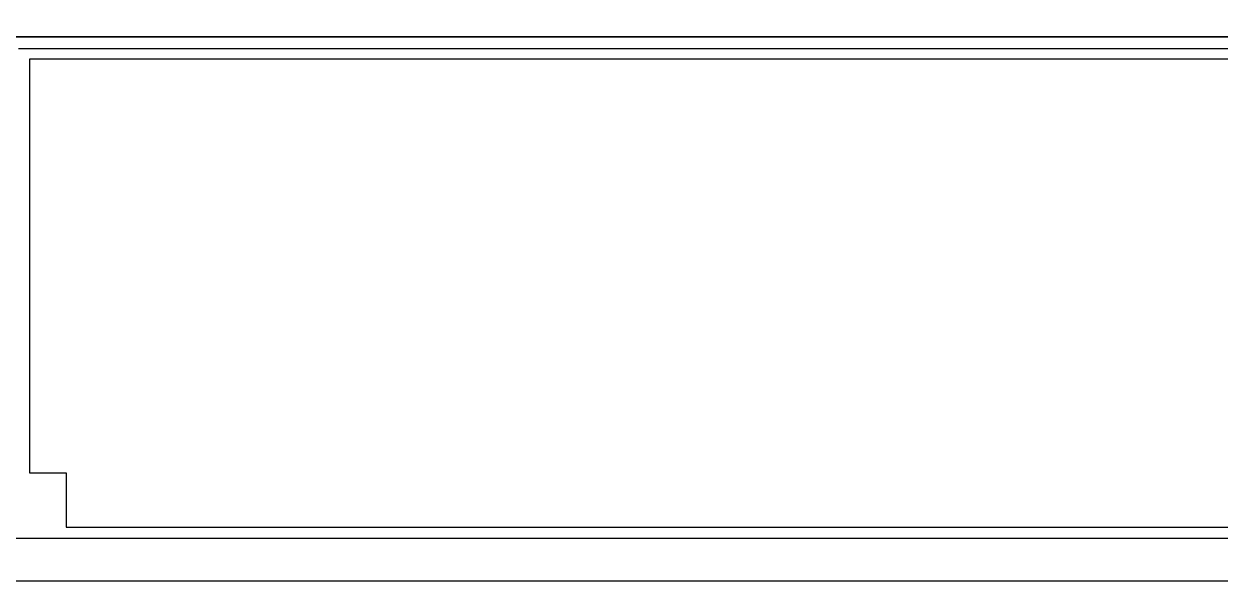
# Model space of a CAD drawing. Extents: x 0 to 607, y 0 to 244.
# Drawn here: x 480.8 to 535.8, y 69 to 94.6 of the extents above; entities that cross this region are included whole.
import ezdxf

# ---------------------------------------------------------------- set-up
doc = ezdxf.new("R2010")
doc.units = 0

# ---------------------------------------------------------------- blocks, each defined once
blk = doc.blocks.new('grfgd')
for p, q in [((61428.57, -3356.828), (61532.47, -3356.828)), ((61471.17, -3357.355), (61532.87, -3357.355)), ((61532.37, -3357.855), (61471.67, -3357.855)), ((61471.67, -3357.855), (61471.67, -3376.855)), ((61471.67, -3376.855), (61473.37, -3376.855)), ((61473.37, -3376.855), (61473.37, -3379.355)), ((61473.37, -3379.355), (61532.37, -3379.355)), ((61467.87, -3379.855), (61532.87, -3379.855))]:
    blk.add_line(p, q)
blk = doc.blocks.new('fdgdfhđjgf')
at = {"color": 3}
for points in [[(61414.442, -2664.538), (61509.442, -2664.538), (61509.442, -2741.538), (61414.442, -2741.538)], [(61414.442, -2664.538), (61509.442, -2664.538), (61509.442, -2766.538), (61414.442, -2766.538)]]:
    blk.add_lwpolyline(points, close=True, dxfattribs=at)
blk.add_blockref('grfgd', (-18.578, 615.29))
blk = doc.blocks.new('dfhfeher')
blk.add_blockref('fdgdfhđjgf', (10242.189, 9109.554))

msp = doc.modelspace()

# ---------------------------------------------------------------- block references
msp.add_blockref('dfhfeher', (-71214.232, -6273.994))

doc.saveas('drawing.dxf')
